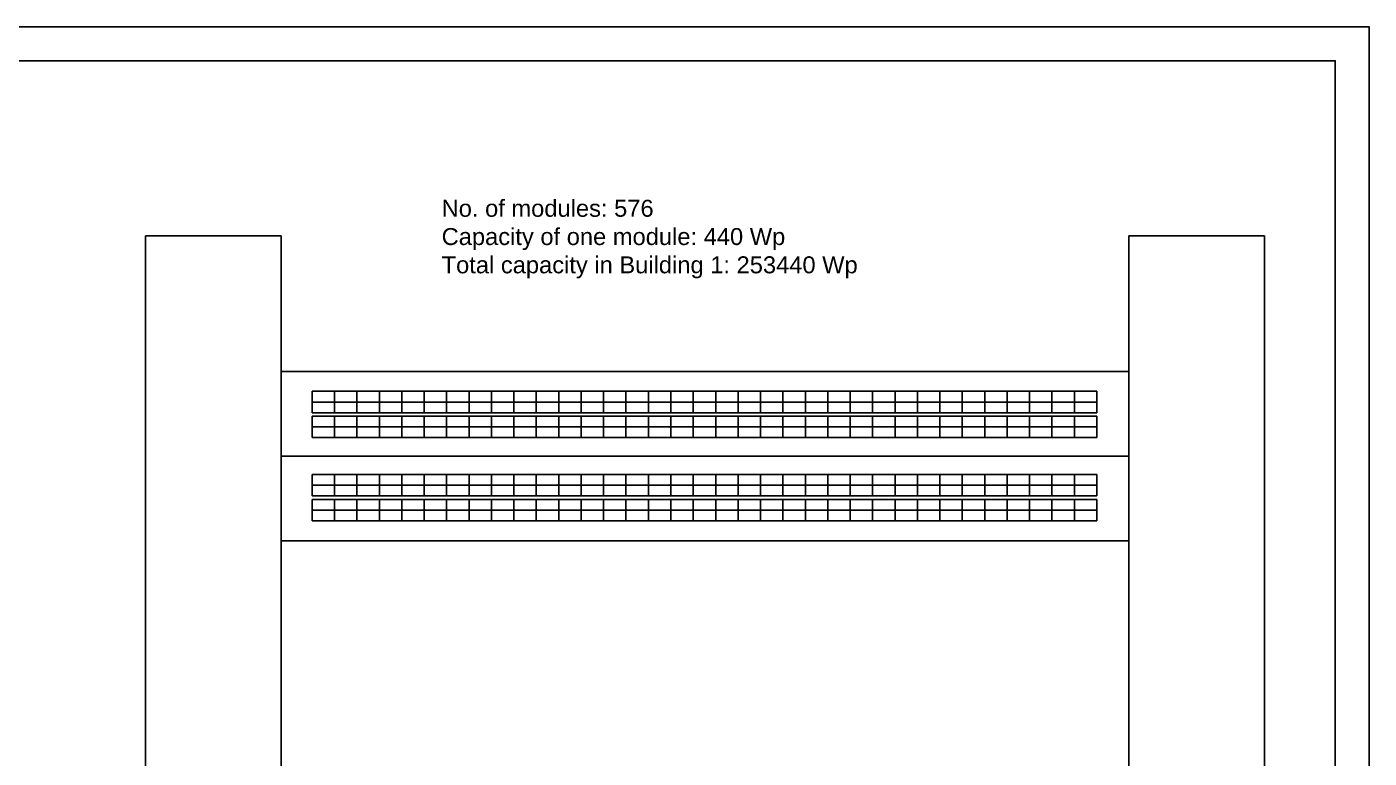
# Model space of a CAD drawing. Header units: inches. Extents: x -16 to 776, y -353 to 78.
# Drawn here: x 380.1 to 775.8, y -137.5 to 78.1 of the extents above; entities that cross this region are included whole.
import ezdxf

# ---------------------------------------------------------------- set-up
doc = ezdxf.new("R2010")
doc.units = ezdxf.units.IN
doc.header["$MEASUREMENT"] = 0
doc.styles.get("Standard").update_dxf_attribs({"font": 'arial.ttf'})

msp = doc.modelspace()

# ---------------------------------------------------------------- linework, layer by layer
for p, q in [((415.01, 16.55), (455.01, 16.55)), ((415.01, 16.55), (415.01, -221.45)), ((455.01, 16.55), (455.01, -23.45)), ((455.01, 16.55), (455.01, -221.45)), ((705.01, -23.45), (705.01, 16.55)), ((705.01, 16.55), (745.01, 16.55)), ((745.01, 16.55), (745.01, -23.45)), ((455.01, -23.45), (705.01, -23.45)), ((455.01, -23.45), (455.01, -73.45)), ((455.01, -23.45), (705.01, -23.45)), ((705.01, -48.45), (705.01, -23.45)), ((745.01, -221.45), (745.01, -23.45)), ((464.19, -32.5), (464.19, -29.34)), ((470.8, -29.34), (464.19, -29.34)), ((464.19, -29.34), (464.19, -32.5)), ((470.8, -32.5), (470.8, -29.34)), ((477.41, -29.34), (470.8, -29.34)), ((470.8, -29.34), (470.8, -32.5)), ((477.41, -32.5), (477.41, -29.34)), ((484.02, -29.34), (477.41, -29.34)), ((477.41, -29.34), (477.41, -32.5)), ((484.02, -32.5), (484.02, -29.34)), ((490.63, -29.34), (484.02, -29.34)), ((484.02, -29.34), (484.02, -32.5)), ((490.63, -32.5), (490.63, -29.34)), ((497.24, -29.34), (490.63, -29.34)), ((490.63, -29.34), (490.63, -32.5)), ((497.24, -32.5), (497.24, -29.34)), ((503.85, -29.34), (497.24, -29.34)), ((497.24, -29.34), (497.24, -32.5)), ((503.85, -32.5), (503.85, -29.34)), ((510.46, -29.34), (503.85, -29.34)), ((503.85, -29.34), (503.85, -32.5)), ((510.46, -32.5), (510.46, -29.34)), ((517.07, -29.34), (510.46, -29.34)), ((510.46, -29.34), (510.46, -32.5)), ((517.07, -32.5), (517.07, -29.34)), ((523.68, -29.34), (517.07, -29.34)), ((517.07, -29.34), (517.07, -32.5)), ((523.68, -32.5), (523.68, -29.34)), ((530.29, -29.34), (523.68, -29.34)), ((523.68, -29.34), (523.68, -32.5)), ((530.29, -32.5), (530.29, -29.34)), ((536.9, -29.34), (530.29, -29.34)), ((530.29, -29.34), (530.29, -32.5)), ((536.9, -32.5), (536.9, -29.34)), ((543.51, -29.34), (536.9, -29.34)), ((536.9, -29.34), (536.9, -32.5)), ((543.51, -32.5), (543.51, -29.34)), ((550.12, -29.34), (543.51, -29.34)), ((543.51, -29.34), (543.51, -32.5)), ((550.12, -32.5), (550.12, -29.34)), ((556.73, -29.34), (550.12, -29.34)), ((550.12, -29.34), (550.12, -32.5)), ((556.73, -32.5), (556.73, -29.34)), ((563.34, -29.34), (556.73, -29.34)), ((556.73, -29.34), (556.73, -32.5)), ((563.34, -32.5), (563.34, -29.34)), ((569.95, -29.34), (563.34, -29.34)), ((563.34, -29.34), (563.34, -32.5)), ((569.95, -32.5), (569.95, -29.34)), ((576.56, -29.34), (569.95, -29.34)), ((569.95, -29.34), (569.95, -32.5)), ((576.56, -32.5), (576.56, -29.34)), ((583.17, -29.34), (576.56, -29.34)), ((576.56, -29.34), (576.56, -32.5)), ((583.17, -32.5), (583.17, -29.34)), ((589.78, -29.34), (583.17, -29.34)), ((583.17, -29.34), (583.17, -32.5)), ((589.78, -32.5), (589.78, -29.34)), ((596.39, -29.34), (589.78, -29.34)), ((589.78, -29.34), (589.78, -32.5)), ((596.39, -32.5), (596.39, -29.34)), ((603, -29.34), (596.39, -29.34)), ((596.39, -29.34), (596.39, -32.5)), ((603, -32.5), (603, -29.34)), ((609.61, -29.34), (603, -29.34)), ((603, -29.34), (603, -32.5)), ((609.61, -32.5), (609.61, -29.34)), ((616.22, -29.34), (609.61, -29.34)), ((609.61, -29.34), (609.61, -32.5)), ((616.22, -32.5), (616.22, -29.34)), ((622.83, -29.34), (616.22, -29.34)), ((616.22, -29.34), (616.22, -32.5)), ((622.83, -32.5), (622.83, -29.34)), ((629.44, -29.34), (622.83, -29.34)), ((622.83, -29.34), (622.83, -32.5)), ((629.44, -32.5), (629.44, -29.34)), ((636.05, -29.34), (629.44, -29.34)), ((629.44, -29.34), (629.44, -32.5)), ((636.05, -32.5), (636.05, -29.34)), ((642.66, -29.34), (636.05, -29.34)), ((636.05, -29.34), (636.05, -32.5)), ((642.66, -32.5), (642.66, -29.34)), ((649.27, -29.34), (642.66, -29.34)), ((642.66, -29.34), (642.66, -32.5)), ((649.27, -32.5), (649.27, -29.34)), ((655.88, -29.34), (649.27, -29.34)), ((649.27, -29.34), (649.27, -32.5)), ((655.88, -32.5), (655.88, -29.34)), ((662.49, -29.34), (655.88, -29.34)), ((655.88, -29.34), (655.88, -32.5)), ((662.49, -32.5), (662.49, -29.34)), ((669.1, -29.34), (662.49, -29.34)), ((662.49, -29.34), (662.49, -32.5)), ((669.1, -32.5), (669.1, -29.34)), ((675.71, -29.34), (669.1, -29.34)), ((669.1, -29.34), (669.1, -32.5)), ((675.71, -32.5), (675.71, -29.34)), ((682.32, -29.34), (675.71, -29.34)), ((675.71, -29.34), (675.71, -32.5)), ((682.32, -32.5), (682.32, -29.34)), ((688.93, -29.34), (682.32, -29.34)), ((682.32, -29.34), (682.32, -32.5)), ((688.93, -32.5), (688.93, -29.34)), ((695.54, -29.34), (688.93, -29.34)), ((688.93, -29.34), (688.93, -32.5)), ((695.54, -32.5), (695.54, -29.34)), ((695.54, -29.34), (695.54, -32.5)), ((464.19, -32.5), (470.8, -32.5)), ((464.19, -35.66), (464.19, -32.5)), ((470.8, -32.5), (464.19, -32.5)), ((464.19, -32.5), (464.19, -35.66)), ((470.8, -32.5), (477.41, -32.5)), ((470.8, -35.66), (470.8, -32.5)), ((477.41, -32.5), (470.8, -32.5)), ((470.8, -32.5), (470.8, -35.66)), ((477.41, -32.5), (484.02, -32.5)), ((477.41, -35.66), (477.41, -32.5)), ((484.02, -32.5), (477.41, -32.5)), ((477.41, -32.5), (477.41, -35.66)), ((484.02, -32.5), (490.63, -32.5)), ((484.02, -35.66), (484.02, -32.5)), ((490.63, -32.5), (484.02, -32.5)), ((484.02, -32.5), (484.02, -35.66)), ((490.63, -32.5), (497.24, -32.5)), ((490.63, -35.66), (490.63, -32.5)), ((497.24, -32.5), (490.63, -32.5)), ((490.63, -32.5), (490.63, -35.66)), ((497.24, -32.5), (503.85, -32.5)), ((497.24, -35.66), (497.24, -32.5)), ((503.85, -32.5), (497.24, -32.5)), ((497.24, -32.5), (497.24, -35.66)), ((503.85, -35.66), (503.85, -32.5)), ((503.85, -32.5), (510.46, -32.5)), ((510.46, -32.5), (503.85, -32.5)), ((503.85, -32.5), (503.85, -35.66)), ((510.46, -32.5), (517.07, -32.5)), ((510.46, -35.66), (510.46, -32.5)), ((517.07, -32.5), (510.46, -32.5)), ((510.46, -32.5), (510.46, -35.66)), ((517.07, -32.5), (523.68, -32.5)), ((517.07, -35.66), (517.07, -32.5)), ((523.68, -32.5), (517.07, -32.5)), ((517.07, -32.5), (517.07, -35.66)), ((523.68, -32.5), (530.29, -32.5)), ((523.68, -35.66), (523.68, -32.5)), ((530.29, -32.5), (523.68, -32.5)), ((523.68, -32.5), (523.68, -35.66)), ((530.29, -32.5), (536.9, -32.5)), ((530.29, -35.66), (530.29, -32.5)), ((536.9, -32.5), (530.29, -32.5)), ((530.29, -32.5), (530.29, -35.66)), ((536.9, -32.5), (543.51, -32.5)), ((536.9, -35.66), (536.9, -32.5)), ((543.51, -32.5), (536.9, -32.5)), ((536.9, -32.5), (536.9, -35.66)), ((543.51, -32.5), (550.12, -32.5)), ((543.51, -35.66), (543.51, -32.5)), ((550.12, -32.5), (543.51, -32.5)), ((543.51, -32.5), (543.51, -35.66)), ((550.12, -35.66), (550.12, -32.5)), ((550.12, -32.5), (556.73, -32.5)), ((556.73, -32.5), (550.12, -32.5)), ((550.12, -32.5), (550.12, -35.66)), ((556.73, -32.5), (563.34, -32.5)), ((556.73, -35.66), (556.73, -32.5)), ((563.34, -32.5), (556.73, -32.5)), ((556.73, -32.5), (556.73, -35.66)), ((563.34, -32.5), (569.95, -32.5)), ((563.34, -35.66), (563.34, -32.5)), ((569.95, -32.5), (563.34, -32.5)), ((563.34, -32.5), (563.34, -35.66)), ((569.95, -32.5), (576.56, -32.5)), ((569.95, -35.66), (569.95, -32.5)), ((576.56, -32.5), (569.95, -32.5)), ((569.95, -32.5), (569.95, -35.66)), ((576.56, -32.5), (583.17, -32.5)), ((576.56, -35.66), (576.56, -32.5)), ((583.17, -32.5), (576.56, -32.5)), ((576.56, -32.5), (576.56, -35.66)), ((583.17, -32.5), (589.78, -32.5)), ((583.17, -35.66), (583.17, -32.5)), ((589.78, -32.5), (583.17, -32.5)), ((583.17, -32.5), (583.17, -35.66)), ((589.78, -32.5), (596.39, -32.5)), ((589.78, -35.66), (589.78, -32.5)), ((596.39, -32.5), (589.78, -32.5)), ((589.78, -32.5), (589.78, -35.66)), ((596.39, -35.66), (596.39, -32.5)), ((596.39, -32.5), (603, -32.5)), ((603, -32.5), (596.39, -32.5)), ((596.39, -32.5), (596.39, -35.66)), ((603, -32.5), (609.61, -32.5)), ((603, -35.66), (603, -32.5)), ((609.61, -32.5), (603, -32.5)), ((603, -32.5), (603, -35.66)), ((609.61, -32.5), (616.22, -32.5)), ((609.61, -35.66), (609.61, -32.5)), ((616.22, -32.5), (609.61, -32.5)), ((609.61, -32.5), (609.61, -35.66)), ((616.22, -32.5), (622.83, -32.5)), ((616.22, -35.66), (616.22, -32.5)), ((622.83, -32.5), (616.22, -32.5)), ((616.22, -32.5), (616.22, -35.66)), ((622.83, -32.5), (629.44, -32.5)), ((622.83, -35.66), (622.83, -32.5)), ((629.44, -32.5), (622.83, -32.5)), ((622.83, -32.5), (622.83, -35.66)), ((629.44, -32.5), (636.05, -32.5)), ((629.44, -35.66), (629.44, -32.5)), ((636.05, -32.5), (629.44, -32.5)), ((629.44, -32.5), (629.44, -35.66)), ((636.05, -32.5), (642.66, -32.5)), ((636.05, -35.66), (636.05, -32.5)), ((642.66, -32.5), (636.05, -32.5)), ((636.05, -32.5), (636.05, -35.66)), ((642.66, -35.66), (642.66, -32.5)), ((642.66, -32.5), (649.27, -32.5)), ((649.27, -32.5), (642.66, -32.5)), ((642.66, -32.5), (642.66, -35.66)), ((649.27, -32.5), (655.88, -32.5)), ((649.27, -35.66), (649.27, -32.5)), ((655.88, -32.5), (649.27, -32.5)), ((649.27, -32.5), (649.27, -35.66)), ((655.88, -32.5), (662.49, -32.5)), ((655.88, -35.66), (655.88, -32.5)), ((662.49, -32.5), (655.88, -32.5)), ((655.88, -32.5), (655.88, -35.66)), ((662.49, -32.5), (669.1, -32.5)), ((662.49, -35.66), (662.49, -32.5)), ((669.1, -32.5), (662.49, -32.5)), ((662.49, -32.5), (662.49, -35.66)), ((669.1, -32.5), (675.71, -32.5)), ((669.1, -35.66), (669.1, -32.5)), ((675.71, -32.5), (669.1, -32.5)), ((669.1, -32.5), (669.1, -35.66)), ((675.71, -32.5), (682.32, -32.5)), ((675.71, -35.66), (675.71, -32.5)), ((682.32, -32.5), (675.71, -32.5)), ((675.71, -32.5), (675.71, -35.66)), ((682.32, -32.5), (688.93, -32.5)), ((682.32, -35.66), (682.32, -32.5)), ((688.93, -32.5), (682.32, -32.5)), ((682.32, -32.5), (682.32, -35.66)), ((688.93, -35.66), (688.93, -32.5)), ((688.93, -32.5), (695.54, -32.5)), ((695.54, -32.5), (688.93, -32.5)), ((688.93, -32.5), (688.93, -35.66)), ((695.54, -35.66), (695.54, -32.5)), ((695.54, -32.5), (695.54, -35.66)), ((464.19, -35.66), (470.8, -35.66)), ((464.19, -39.82), (464.19, -36.66)), ((470.8, -36.66), (464.19, -36.66)), ((464.19, -36.66), (464.19, -39.82)), ((470.8, -35.66), (477.41, -35.66)), ((470.8, -39.82), (470.8, -36.66)), ((477.41, -36.66), (470.8, -36.66)), ((470.8, -36.66), (470.8, -39.82)), ((477.41, -35.66), (484.02, -35.66)), ((477.41, -39.82), (477.41, -36.66)), ((484.02, -36.66), (477.41, -36.66)), ((477.41, -36.66), (477.41, -39.82)), ((484.02, -35.66), (490.63, -35.66)), ((484.02, -39.82), (484.02, -36.66)), ((490.63, -36.66), (484.02, -36.66)), ((484.02, -36.66), (484.02, -39.82)), ((490.63, -35.66), (497.24, -35.66)), ((490.63, -39.82), (490.63, -36.66)), ((497.24, -36.66), (490.63, -36.66)), ((490.63, -36.66), (490.63, -39.82)), ((497.24, -35.66), (503.85, -35.66)), ((497.24, -39.82), (497.24, -36.66)), ((503.85, -36.66), (497.24, -36.66)), ((497.24, -36.66), (497.24, -39.82)), ((503.85, -35.66), (510.46, -35.66)), ((503.85, -39.82), (503.85, -36.66)), ((510.46, -36.66), (503.85, -36.66)), ((503.85, -36.66), (503.85, -39.82)), ((510.46, -35.66), (517.07, -35.66)), ((510.46, -39.82), (510.46, -36.66)), ((517.07, -36.66), (510.46, -36.66)), ((510.46, -36.66), (510.46, -39.82)), ((517.07, -35.66), (523.68, -35.66)), ((517.07, -39.82), (517.07, -36.66)), ((523.68, -36.66), (517.07, -36.66)), ((517.07, -36.66), (517.07, -39.82)), ((523.68, -35.66), (530.29, -35.66)), ((523.68, -39.82), (523.68, -36.66)), ((530.29, -36.66), (523.68, -36.66)), ((523.68, -36.66), (523.68, -39.82)), ((530.29, -35.66), (536.9, -35.66)), ((530.29, -39.82), (530.29, -36.66)), ((536.9, -36.66), (530.29, -36.66)), ((530.29, -36.66), (530.29, -39.82)), ((536.9, -35.66), (543.51, -35.66)), ((536.9, -39.82), (536.9, -36.66)), ((543.51, -36.66), (536.9, -36.66)), ((536.9, -36.66), (536.9, -39.82)), ((543.51, -35.66), (550.12, -35.66)), ((543.51, -39.82), (543.51, -36.66)), ((550.12, -36.66), (543.51, -36.66)), ((543.51, -36.66), (543.51, -39.82)), ((550.12, -35.66), (556.73, -35.66)), ((550.12, -39.82), (550.12, -36.66)), ((556.73, -36.66), (550.12, -36.66)), ((550.12, -36.66), (550.12, -39.82)), ((556.73, -35.66), (563.34, -35.66)), ((556.73, -39.82), (556.73, -36.66)), ((563.34, -36.66), (556.73, -36.66)), ((556.73, -36.66), (556.73, -39.82)), ((563.34, -35.66), (569.95, -35.66)), ((563.34, -39.82), (563.34, -36.66)), ((569.95, -36.66), (563.34, -36.66)), ((563.34, -36.66), (563.34, -39.82)), ((569.95, -35.66), (576.56, -35.66)), ((569.95, -39.82), (569.95, -36.66)), ((576.56, -36.66), (569.95, -36.66)), ((569.95, -36.66), (569.95, -39.82)), ((576.56, -35.66), (583.17, -35.66)), ((576.56, -39.82), (576.56, -36.66)), ((583.17, -36.66), (576.56, -36.66)), ((576.56, -36.66), (576.56, -39.82)), ((583.17, -35.66), (589.78, -35.66)), ((583.17, -39.82), (583.17, -36.66)), ((589.78, -36.66), (583.17, -36.66)), ((583.17, -36.66), (583.17, -39.82)), ((589.78, -35.66), (596.39, -35.66)), ((589.78, -39.82), (589.78, -36.66)), ((596.39, -36.66), (589.78, -36.66)), ((589.78, -36.66), (589.78, -39.82)), ((596.39, -35.66), (603, -35.66)), ((596.39, -39.82), (596.39, -36.66)), ((603, -36.66), (596.39, -36.66)), ((596.39, -36.66), (596.39, -39.82)), ((603, -35.66), (609.61, -35.66)), ((603, -39.82), (603, -36.66)), ((609.61, -36.66), (603, -36.66)), ((603, -36.66), (603, -39.82)), ((609.61, -35.66), (616.22, -35.66)), ((609.61, -39.82), (609.61, -36.66)), ((616.22, -36.66), (609.61, -36.66)), ((609.61, -36.66), (609.61, -39.82)), ((616.22, -35.66), (622.83, -35.66)), ((616.22, -39.82), (616.22, -36.66)), ((622.83, -36.66), (616.22, -36.66)), ((616.22, -36.66), (616.22, -39.82)), ((622.83, -35.66), (629.44, -35.66)), ((622.83, -39.82), (622.83, -36.66)), ((629.44, -36.66), (622.83, -36.66)), ((622.83, -36.66), (622.83, -39.82)), ((629.44, -35.66), (636.05, -35.66)), ((629.44, -39.82), (629.44, -36.66)), ((636.05, -36.66), (629.44, -36.66)), ((629.44, -36.66), (629.44, -39.82)), ((636.05, -35.66), (642.66, -35.66)), ((636.05, -39.82), (636.05, -36.66)), ((642.66, -36.66), (636.05, -36.66)), ((636.05, -36.66), (636.05, -39.82)), ((642.66, -35.66), (649.27, -35.66)), ((642.66, -39.82), (642.66, -36.66)), ((649.27, -36.66), (642.66, -36.66)), ((642.66, -36.66), (642.66, -39.82)), ((649.27, -35.66), (655.88, -35.66)), ((649.27, -39.82), (649.27, -36.66)), ((655.88, -36.66), (649.27, -36.66)), ((649.27, -36.66), (649.27, -39.82)), ((655.88, -35.66), (662.49, -35.66)), ((655.88, -39.82), (655.88, -36.66)), ((662.49, -36.66), (655.88, -36.66)), ((655.88, -36.66), (655.88, -39.82)), ((662.49, -35.66), (669.1, -35.66)), ((662.49, -39.82), (662.49, -36.66)), ((669.1, -36.66), (662.49, -36.66)), ((662.49, -36.66), (662.49, -39.82)), ((669.1, -35.66), (675.71, -35.66)), ((669.1, -39.82), (669.1, -36.66)), ((675.71, -36.66), (669.1, -36.66)), ((669.1, -36.66), (669.1, -39.82)), ((675.71, -35.66), (682.32, -35.66)), ((675.71, -39.82), (675.71, -36.66)), ((682.32, -36.66), (675.71, -36.66)), ((675.71, -36.66), (675.71, -39.82)), ((682.32, -35.66), (688.93, -35.66)), ((682.32, -39.82), (682.32, -36.66)), ((688.93, -36.66), (682.32, -36.66)), ((682.32, -36.66), (682.32, -39.82)), ((688.93, -35.66), (695.54, -35.66)), ((688.93, -39.82), (688.93, -36.66)), ((695.54, -36.66), (688.93, -36.66)), ((688.93, -36.66), (688.93, -39.82)), ((695.54, -39.82), (695.54, -36.66)), ((695.54, -36.66), (695.54, -39.82)), ((464.19, -39.82), (470.8, -39.82)), ((464.19, -42.98), (464.19, -39.82)), ((470.8, -39.82), (464.19, -39.82)), ((464.19, -39.82), (464.19, -42.98)), ((464.19, -42.98), (470.8, -42.98)), ((470.8, -39.82), (477.41, -39.82)), ((470.8, -42.98), (470.8, -39.82)), ((477.41, -39.82), (470.8, -39.82)), ((470.8, -39.82), (470.8, -42.98)), ((470.8, -42.98), (477.41, -42.98)), ((477.41, -39.82), (484.02, -39.82)), ((477.41, -42.98), (477.41, -39.82)), ((484.02, -39.82), (477.41, -39.82)), ((477.41, -39.82), (477.41, -42.98)), ((477.41, -42.98), (484.02, -42.98)), ((484.02, -39.82), (490.63, -39.82)), ((484.02, -42.98), (484.02, -39.82)), ((490.63, -39.82), (484.02, -39.82)), ((484.02, -39.82), (484.02, -42.98)), ((484.02, -42.98), (490.63, -42.98)), ((490.63, -39.82), (497.24, -39.82)), ((490.63, -42.98), (490.63, -39.82)), ((497.24, -39.82), (490.63, -39.82)), ((490.63, -39.82), (490.63, -42.98)), ((490.63, -42.98), (497.24, -42.98)), ((497.24, -39.82), (503.85, -39.82)), ((497.24, -42.98), (497.24, -39.82)), ((503.85, -39.82), (497.24, -39.82)), ((497.24, -39.82), (497.24, -42.98)), ((497.24, -42.98), (503.85, -42.98)), ((503.85, -42.98), (503.85, -39.82)), ((503.85, -39.82), (510.46, -39.82)), ((510.46, -39.82), (503.85, -39.82)), ((503.85, -39.82), (503.85, -42.98)), ((503.85, -42.98), (510.46, -42.98)), ((510.46, -39.82), (517.07, -39.82)), ((510.46, -42.98), (510.46, -39.82)), ((517.07, -39.82), (510.46, -39.82)), ((510.46, -39.82), (510.46, -42.98)), ((510.46, -42.98), (517.07, -42.98)), ((517.07, -39.82), (523.68, -39.82)), ((517.07, -42.98), (517.07, -39.82)), ((523.68, -39.82), (517.07, -39.82)), ((517.07, -39.82), (517.07, -42.98)), ((517.07, -42.98), (523.68, -42.98)), ((523.68, -39.82), (530.29, -39.82)), ((523.68, -42.98), (523.68, -39.82)), ((530.29, -39.82), (523.68, -39.82)), ((523.68, -39.82), (523.68, -42.98)), ((523.68, -42.98), (530.29, -42.98)), ((530.29, -39.82), (536.9, -39.82)), ((530.29, -42.98), (530.29, -39.82)), ((536.9, -39.82), (530.29, -39.82)), ((530.29, -39.82), (530.29, -42.98)), ((530.29, -42.98), (536.9, -42.98)), ((536.9, -39.82), (543.51, -39.82)), ((536.9, -42.98), (536.9, -39.82)), ((543.51, -39.82), (536.9, -39.82)), ((536.9, -39.82), (536.9, -42.98)), ((536.9, -42.98), (543.51, -42.98)), ((543.51, -39.82), (550.12, -39.82)), ((543.51, -42.98), (543.51, -39.82)), ((550.12, -39.82), (543.51, -39.82)), ((543.51, -39.82), (543.51, -42.98)), ((543.51, -42.98), (550.12, -42.98)), ((550.12, -42.98), (550.12, -39.82)), ((550.12, -39.82), (556.73, -39.82)), ((556.73, -39.82), (550.12, -39.82)), ((550.12, -39.82), (550.12, -42.98)), ((550.12, -42.98), (556.73, -42.98)), ((556.73, -39.82), (563.34, -39.82)), ((556.73, -42.98), (556.73, -39.82)), ((563.34, -39.82), (556.73, -39.82)), ((556.73, -39.82), (556.73, -42.98)), ((556.73, -42.98), (563.34, -42.98)), ((563.34, -39.82), (569.95, -39.82)), ((563.34, -42.98), (563.34, -39.82)), ((569.95, -39.82), (563.34, -39.82)), ((563.34, -39.82), (563.34, -42.98)), ((563.34, -42.98), (569.95, -42.98)), ((569.95, -39.82), (576.56, -39.82)), ((569.95, -42.98), (569.95, -39.82)), ((576.56, -39.82), (569.95, -39.82)), ((569.95, -39.82), (569.95, -42.98)), ((569.95, -42.98), (576.56, -42.98)), ((576.56, -39.82), (583.17, -39.82)), ((576.56, -42.98), (576.56, -39.82)), ((583.17, -39.82), (576.56, -39.82)), ((576.56, -39.82), (576.56, -42.98)), ((576.56, -42.98), (583.17, -42.98)), ((583.17, -39.82), (589.78, -39.82)), ((583.17, -42.98), (583.17, -39.82)), ((589.78, -39.82), (583.17, -39.82)), ((583.17, -39.82), (583.17, -42.98)), ((583.17, -42.98), (589.78, -42.98)), ((589.78, -39.82), (596.39, -39.82)), ((589.78, -42.98), (589.78, -39.82)), ((596.39, -39.82), (589.78, -39.82)), ((589.78, -39.82), (589.78, -42.98)), ((589.78, -42.98), (596.39, -42.98)), ((596.39, -42.98), (596.39, -39.82)), ((596.39, -39.82), (603, -39.82)), ((603, -39.82), (596.39, -39.82)), ((596.39, -39.82), (596.39, -42.98)), ((596.39, -42.98), (603, -42.98)), ((603, -39.82), (609.61, -39.82)), ((603, -42.98), (603, -39.82)), ((609.61, -39.82), (603, -39.82)), ((603, -39.82), (603, -42.98)), ((603, -42.98), (609.61, -42.98)), ((609.61, -39.82), (616.22, -39.82)), ((609.61, -42.98), (609.61, -39.82)), ((616.22, -39.82), (609.61, -39.82)), ((609.61, -39.82), (609.61, -42.98)), ((609.61, -42.98), (616.22, -42.98)), ((616.22, -39.82), (622.83, -39.82)), ((616.22, -42.98), (616.22, -39.82)), ((622.83, -39.82), (616.22, -39.82)), ((616.22, -39.82), (616.22, -42.98)), ((616.22, -42.98), (622.83, -42.98)), ((622.83, -39.82), (629.44, -39.82)), ((622.83, -42.98), (622.83, -39.82)), ((629.44, -39.82), (622.83, -39.82)), ((622.83, -39.82), (622.83, -42.98)), ((622.83, -42.98), (629.44, -42.98)), ((629.44, -39.82), (636.05, -39.82)), ((629.44, -42.98), (629.44, -39.82)), ((636.05, -39.82), (629.44, -39.82)), ((629.44, -39.82), (629.44, -42.98)), ((629.44, -42.98), (636.05, -42.98)), ((636.05, -39.82), (642.66, -39.82)), ((636.05, -42.98), (636.05, -39.82)), ((642.66, -39.82), (636.05, -39.82)), ((636.05, -39.82), (636.05, -42.98)), ((636.05, -42.98), (642.66, -42.98)), ((642.66, -42.98), (642.66, -39.82)), ((642.66, -39.82), (649.27, -39.82)), ((649.27, -39.82), (642.66, -39.82)), ((642.66, -39.82), (642.66, -42.98)), ((642.66, -42.98), (649.27, -42.98)), ((649.27, -39.82), (655.88, -39.82)), ((649.27, -42.98), (649.27, -39.82)), ((655.88, -39.82), (649.27, -39.82)), ((649.27, -39.82), (649.27, -42.98)), ((649.27, -42.98), (655.88, -42.98)), ((655.88, -39.82), (662.49, -39.82)), ((655.88, -42.98), (655.88, -39.82)), ((662.49, -39.82), (655.88, -39.82)), ((655.88, -39.82), (655.88, -42.98)), ((655.88, -42.98), (662.49, -42.98)), ((662.49, -39.82), (669.1, -39.82)), ((662.49, -42.98), (662.49, -39.82)), ((669.1, -39.82), (662.49, -39.82)), ((662.49, -39.82), (662.49, -42.98)), ((662.49, -42.98), (669.1, -42.98)), ((669.1, -39.82), (675.71, -39.82)), ((669.1, -42.98), (669.1, -39.82)), ((675.71, -39.82), (669.1, -39.82)), ((669.1, -39.82), (669.1, -42.98)), ((669.1, -42.98), (675.71, -42.98)), ((675.71, -39.82), (682.32, -39.82)), ((675.71, -42.98), (675.71, -39.82)), ((682.32, -39.82), (675.71, -39.82)), ((675.71, -39.82), (675.71, -42.98)), ((675.71, -42.98), (682.32, -42.98)), ((682.32, -39.82), (688.93, -39.82)), ((682.32, -42.98), (682.32, -39.82)), ((688.93, -39.82), (682.32, -39.82)), ((682.32, -39.82), (682.32, -42.98)), ((682.32, -42.98), (688.93, -42.98)), ((688.93, -42.98), (688.93, -39.82)), ((688.93, -39.82), (695.54, -39.82)), ((695.54, -39.82), (688.93, -39.82)), ((688.93, -39.82), (688.93, -42.98)), ((688.93, -42.98), (695.54, -42.98)), ((695.54, -42.98), (695.54, -39.82)), ((695.54, -39.82), (695.54, -42.98)), ((705.01, -48.45), (455.01, -48.45)), ((705.01, -73.45), (705.01, -48.45)), ((464.19, -57.04), (464.19, -53.88)), ((470.8, -53.88), (464.19, -53.88)), ((464.19, -53.88), (464.19, -57.04)), ((470.8, -57.04), (470.8, -53.88)), ((477.41, -53.88), (470.8, -53.88)), ((470.8, -53.88), (470.8, -57.04)), ((477.41, -57.04), (477.41, -53.88)), ((484.02, -53.88), (477.41, -53.88)), ((477.41, -53.88), (477.41, -57.04)), ((484.02, -57.04), (484.02, -53.88)), ((490.63, -53.88), (484.02, -53.88)), ((484.02, -53.88), (484.02, -57.04)), ((490.63, -57.04), (490.63, -53.88)), ((497.24, -53.88), (490.63, -53.88)), ((490.63, -53.88), (490.63, -57.04)), ((497.24, -57.04), (497.24, -53.88)), ((503.85, -53.88), (497.24, -53.88)), ((497.24, -53.88), (497.24, -57.04)), ((503.85, -57.04), (503.85, -53.88)), ((510.46, -53.88), (503.85, -53.88)), ((503.85, -53.88), (503.85, -57.04)), ((510.46, -57.04), (510.46, -53.88)), ((517.07, -53.88), (510.46, -53.88)), ((510.46, -53.88), (510.46, -57.04)), ((517.07, -57.04), (517.07, -53.88)), ((523.68, -53.88), (517.07, -53.88)), ((517.07, -53.88), (517.07, -57.04)), ((523.68, -57.04), (523.68, -53.88)), ((530.29, -53.88), (523.68, -53.88)), ((523.68, -53.88), (523.68, -57.04)), ((530.29, -57.04), (530.29, -53.88)), ((536.9, -53.88), (530.29, -53.88)), ((530.29, -53.88), (530.29, -57.04)), ((536.9, -57.04), (536.9, -53.88)), ((543.51, -53.88), (536.9, -53.88)), ((536.9, -53.88), (536.9, -57.04)), ((543.51, -57.04), (543.51, -53.88)), ((550.12, -53.88), (543.51, -53.88)), ((543.51, -53.88), (543.51, -57.04)), ((550.12, -57.04), (550.12, -53.88)), ((556.73, -53.88), (550.12, -53.88)), ((550.12, -53.88), (550.12, -57.04)), ((556.73, -57.04), (556.73, -53.88)), ((563.34, -53.88), (556.73, -53.88)), ((556.73, -53.88), (556.73, -57.04)), ((563.34, -57.04), (563.34, -53.88)), ((569.95, -53.88), (563.34, -53.88)), ((563.34, -53.88), (563.34, -57.04)), ((569.95, -57.04), (569.95, -53.88)), ((576.56, -53.88), (569.95, -53.88)), ((569.95, -53.88), (569.95, -57.04)), ((576.56, -57.04), (576.56, -53.88)), ((583.17, -53.88), (576.56, -53.88)), ((576.56, -53.88), (576.56, -57.04)), ((583.17, -57.04), (583.17, -53.88)), ((589.78, -53.88), (583.17, -53.88)), ((583.17, -53.88), (583.17, -57.04)), ((589.78, -57.04), (589.78, -53.88)), ((596.39, -53.88), (589.78, -53.88)), ((589.78, -53.88), (589.78, -57.04)), ((596.39, -57.04), (596.39, -53.88)), ((603, -53.88), (596.39, -53.88)), ((596.39, -53.88), (596.39, -57.04)), ((603, -57.04), (603, -53.88)), ((609.61, -53.88), (603, -53.88)), ((603, -53.88), (603, -57.04)), ((609.61, -57.04), (609.61, -53.88)), ((616.22, -53.88), (609.61, -53.88)), ((609.61, -53.88), (609.61, -57.04)), ((616.22, -57.04), (616.22, -53.88)), ((622.83, -53.88), (616.22, -53.88)), ((616.22, -53.88), (616.22, -57.04)), ((622.83, -57.04), (622.83, -53.88)), ((629.44, -53.88), (622.83, -53.88)), ((622.83, -53.88), (622.83, -57.04)), ((629.44, -57.04), (629.44, -53.88)), ((636.05, -53.88), (629.44, -53.88)), ((629.44, -53.88), (629.44, -57.04)), ((636.05, -57.04), (636.05, -53.88)), ((642.66, -53.88), (636.05, -53.88)), ((636.05, -53.88), (636.05, -57.04)), ((642.66, -57.04), (642.66, -53.88)), ((649.27, -53.88), (642.66, -53.88)), ((642.66, -53.88), (642.66, -57.04)), ((649.27, -57.04), (649.27, -53.88)), ((655.88, -53.88), (649.27, -53.88)), ((649.27, -53.88), (649.27, -57.04)), ((655.88, -57.04), (655.88, -53.88)), ((662.49, -53.88), (655.88, -53.88)), ((655.88, -53.88), (655.88, -57.04)), ((662.49, -57.04), (662.49, -53.88)), ((669.1, -53.88), (662.49, -53.88)), ((662.49, -53.88), (662.49, -57.04)), ((669.1, -57.04), (669.1, -53.88)), ((675.71, -53.88), (669.1, -53.88)), ((669.1, -53.88), (669.1, -57.04)), ((675.71, -57.04), (675.71, -53.88)), ((682.32, -53.88), (675.71, -53.88)), ((675.71, -53.88), (675.71, -57.04)), ((682.32, -57.04), (682.32, -53.88)), ((688.93, -53.88), (682.32, -53.88)), ((682.32, -53.88), (682.32, -57.04)), ((688.93, -57.04), (688.93, -53.88)), ((695.54, -53.88), (688.93, -53.88)), ((688.93, -53.88), (688.93, -57.04)), ((695.54, -57.04), (695.54, -53.88)), ((695.54, -53.88), (695.54, -57.04)), ((464.19, -57.04), (470.8, -57.04)), ((464.19, -60.2), (464.19, -57.04)), ((470.8, -57.04), (464.19, -57.04)), ((464.19, -57.04), (464.19, -60.2)), ((470.8, -57.04), (477.41, -57.04)), ((470.8, -60.2), (470.8, -57.04)), ((477.41, -57.04), (470.8, -57.04)), ((470.8, -57.04), (470.8, -60.2)), ((477.41, -57.04), (484.02, -57.04)), ((477.41, -60.2), (477.41, -57.04)), ((484.02, -57.04), (477.41, -57.04)), ((477.41, -57.04), (477.41, -60.2)), ((484.02, -57.04), (490.63, -57.04)), ((484.02, -60.2), (484.02, -57.04)), ((490.63, -57.04), (484.02, -57.04)), ((484.02, -57.04), (484.02, -60.2)), ((490.63, -57.04), (497.24, -57.04)), ((490.63, -60.2), (490.63, -57.04)), ((497.24, -57.04), (490.63, -57.04)), ((490.63, -57.04), (490.63, -60.2)), ((497.24, -57.04), (503.85, -57.04)), ((497.24, -60.2), (497.24, -57.04)), ((503.85, -57.04), (497.24, -57.04)), ((497.24, -57.04), (497.24, -60.2)), ((503.85, -60.2), (503.85, -57.04)), ((503.85, -57.04), (510.46, -57.04)), ((510.46, -57.04), (503.85, -57.04)), ((503.85, -57.04), (503.85, -60.2)), ((510.46, -57.04), (517.07, -57.04)), ((510.46, -60.2), (510.46, -57.04)), ((517.07, -57.04), (510.46, -57.04)), ((510.46, -57.04), (510.46, -60.2)), ((517.07, -57.04), (523.68, -57.04)), ((517.07, -60.2), (517.07, -57.04)), ((523.68, -57.04), (517.07, -57.04)), ((517.07, -57.04), (517.07, -60.2)), ((523.68, -57.04), (530.29, -57.04)), ((523.68, -60.2), (523.68, -57.04)), ((530.29, -57.04), (523.68, -57.04)), ((523.68, -57.04), (523.68, -60.2)), ((530.29, -57.04), (536.9, -57.04)), ((530.29, -60.2), (530.29, -57.04)), ((536.9, -57.04), (530.29, -57.04)), ((530.29, -57.04), (530.29, -60.2)), ((536.9, -57.04), (543.51, -57.04)), ((536.9, -60.2), (536.9, -57.04)), ((543.51, -57.04), (536.9, -57.04)), ((536.9, -57.04), (536.9, -60.2)), ((543.51, -57.04), (550.12, -57.04)), ((543.51, -60.2), (543.51, -57.04)), ((550.12, -57.04), (543.51, -57.04)), ((543.51, -57.04), (543.51, -60.2)), ((550.12, -60.2), (550.12, -57.04)), ((550.12, -57.04), (556.73, -57.04)), ((556.73, -57.04), (550.12, -57.04)), ((550.12, -57.04), (550.12, -60.2)), ((556.73, -57.04), (563.34, -57.04)), ((556.73, -60.2), (556.73, -57.04)), ((563.34, -57.04), (556.73, -57.04)), ((556.73, -57.04), (556.73, -60.2)), ((563.34, -57.04), (569.95, -57.04)), ((563.34, -60.2), (563.34, -57.04)), ((569.95, -57.04), (563.34, -57.04)), ((563.34, -57.04), (563.34, -60.2)), ((569.95, -57.04), (576.56, -57.04)), ((569.95, -60.2), (569.95, -57.04)), ((576.56, -57.04), (569.95, -57.04)), ((569.95, -57.04), (569.95, -60.2)), ((576.56, -57.04), (583.17, -57.04)), ((576.56, -60.2), (576.56, -57.04)), ((583.17, -57.04), (576.56, -57.04)), ((576.56, -57.04), (576.56, -60.2)), ((583.17, -57.04), (589.78, -57.04)), ((583.17, -60.2), (583.17, -57.04)), ((589.78, -57.04), (583.17, -57.04)), ((583.17, -57.04), (583.17, -60.2)), ((589.78, -57.04), (596.39, -57.04)), ((589.78, -60.2), (589.78, -57.04)), ((596.39, -57.04), (589.78, -57.04)), ((589.78, -57.04), (589.78, -60.2)), ((596.39, -60.2), (596.39, -57.04)), ((596.39, -57.04), (603, -57.04)), ((603, -57.04), (596.39, -57.04)), ((596.39, -57.04), (596.39, -60.2)), ((603, -57.04), (609.61, -57.04)), ((603, -60.2), (603, -57.04)), ((609.61, -57.04), (603, -57.04)), ((603, -57.04), (603, -60.2)), ((609.61, -57.04), (616.22, -57.04)), ((609.61, -60.2), (609.61, -57.04)), ((616.22, -57.04), (609.61, -57.04)), ((609.61, -57.04), (609.61, -60.2)), ((616.22, -57.04), (622.83, -57.04)), ((616.22, -60.2), (616.22, -57.04)), ((622.83, -57.04), (616.22, -57.04)), ((616.22, -57.04), (616.22, -60.2)), ((622.83, -57.04), (629.44, -57.04)), ((622.83, -60.2), (622.83, -57.04)), ((629.44, -57.04), (622.83, -57.04)), ((622.83, -57.04), (622.83, -60.2)), ((629.44, -57.04), (636.05, -57.04)), ((629.44, -60.2), (629.44, -57.04)), ((636.05, -57.04), (629.44, -57.04)), ((629.44, -57.04), (629.44, -60.2)), ((636.05, -57.04), (642.66, -57.04)), ((636.05, -60.2), (636.05, -57.04)), ((642.66, -57.04), (636.05, -57.04)), ((636.05, -57.04), (636.05, -60.2)), ((642.66, -60.2), (642.66, -57.04)), ((642.66, -57.04), (649.27, -57.04)), ((649.27, -57.04), (642.66, -57.04)), ((642.66, -57.04), (642.66, -60.2)), ((649.27, -57.04), (655.88, -57.04)), ((649.27, -60.2), (649.27, -57.04)), ((655.88, -57.04), (649.27, -57.04)), ((649.27, -57.04), (649.27, -60.2)), ((655.88, -57.04), (662.49, -57.04)), ((655.88, -60.2), (655.88, -57.04)), ((662.49, -57.04), (655.88, -57.04)), ((655.88, -57.04), (655.88, -60.2)), ((662.49, -57.04), (669.1, -57.04)), ((662.49, -60.2), (662.49, -57.04)), ((669.1, -57.04), (662.49, -57.04)), ((662.49, -57.04), (662.49, -60.2)), ((669.1, -57.04), (675.71, -57.04)), ((669.1, -60.2), (669.1, -57.04)), ((675.71, -57.04), (669.1, -57.04)), ((669.1, -57.04), (669.1, -60.2)), ((675.71, -57.04), (682.32, -57.04)), ((675.71, -60.2), (675.71, -57.04)), ((682.32, -57.04), (675.71, -57.04)), ((675.71, -57.04), (675.71, -60.2)), ((682.32, -57.04), (688.93, -57.04)), ((682.32, -60.2), (682.32, -57.04)), ((688.93, -57.04), (682.32, -57.04)), ((682.32, -57.04), (682.32, -60.2)), ((688.93, -60.2), (688.93, -57.04)), ((688.93, -57.04), (695.54, -57.04)), ((695.54, -57.04), (688.93, -57.04)), ((688.93, -57.04), (688.93, -60.2)), ((695.54, -60.2), (695.54, -57.04)), ((695.54, -57.04), (695.54, -60.2)), ((464.19, -60.2), (470.8, -60.2)), ((464.19, -64.36), (464.19, -61.2)), ((470.8, -61.2), (464.19, -61.2)), ((464.19, -61.2), (464.19, -64.36)), ((470.8, -60.2), (477.41, -60.2)), ((470.8, -64.36), (470.8, -61.2)), ((477.41, -61.2), (470.8, -61.2)), ((470.8, -61.2), (470.8, -64.36)), ((477.41, -60.2), (484.02, -60.2)), ((477.41, -64.36), (477.41, -61.2)), ((484.02, -61.2), (477.41, -61.2)), ((477.41, -61.2), (477.41, -64.36)), ((484.02, -60.2), (490.63, -60.2)), ((484.02, -64.36), (484.02, -61.2)), ((490.63, -61.2), (484.02, -61.2)), ((484.02, -61.2), (484.02, -64.36)), ((490.63, -60.2), (497.24, -60.2)), ((490.63, -64.36), (490.63, -61.2)), ((497.24, -61.2), (490.63, -61.2)), ((490.63, -61.2), (490.63, -64.36)), ((497.24, -60.2), (503.85, -60.2)), ((497.24, -64.36), (497.24, -61.2)), ((503.85, -61.2), (497.24, -61.2)), ((497.24, -61.2), (497.24, -64.36)), ((503.85, -60.2), (510.46, -60.2)), ((503.85, -64.36), (503.85, -61.2)), ((510.46, -61.2), (503.85, -61.2)), ((503.85, -61.2), (503.85, -64.36)), ((510.46, -60.2), (517.07, -60.2)), ((510.46, -64.36), (510.46, -61.2)), ((517.07, -61.2), (510.46, -61.2)), ((510.46, -61.2), (510.46, -64.36)), ((517.07, -60.2), (523.68, -60.2)), ((517.07, -64.36), (517.07, -61.2)), ((523.68, -61.2), (517.07, -61.2)), ((517.07, -61.2), (517.07, -64.36)), ((523.68, -60.2), (530.29, -60.2)), ((523.68, -64.36), (523.68, -61.2)), ((530.29, -61.2), (523.68, -61.2)), ((523.68, -61.2), (523.68, -64.36)), ((530.29, -60.2), (536.9, -60.2)), ((530.29, -64.36), (530.29, -61.2)), ((536.9, -61.2), (530.29, -61.2)), ((530.29, -61.2), (530.29, -64.36)), ((536.9, -60.2), (543.51, -60.2)), ((536.9, -64.36), (536.9, -61.2)), ((543.51, -61.2), (536.9, -61.2)), ((536.9, -61.2), (536.9, -64.36)), ((543.51, -60.2), (550.12, -60.2)), ((543.51, -64.36), (543.51, -61.2)), ((550.12, -61.2), (543.51, -61.2)), ((543.51, -61.2), (543.51, -64.36)), ((550.12, -60.2), (556.73, -60.2)), ((550.12, -64.36), (550.12, -61.2)), ((556.73, -61.2), (550.12, -61.2)), ((550.12, -61.2), (550.12, -64.36)), ((556.73, -60.2), (563.34, -60.2)), ((556.73, -64.36), (556.73, -61.2)), ((563.34, -61.2), (556.73, -61.2)), ((556.73, -61.2), (556.73, -64.36)), ((563.34, -60.2), (569.95, -60.2)), ((563.34, -64.36), (563.34, -61.2)), ((569.95, -61.2), (563.34, -61.2)), ((563.34, -61.2), (563.34, -64.36)), ((569.95, -60.2), (576.56, -60.2)), ((569.95, -64.36), (569.95, -61.2)), ((576.56, -61.2), (569.95, -61.2)), ((569.95, -61.2), (569.95, -64.36)), ((576.56, -60.2), (583.17, -60.2)), ((576.56, -64.36), (576.56, -61.2)), ((583.17, -61.2), (576.56, -61.2)), ((576.56, -61.2), (576.56, -64.36)), ((583.17, -60.2), (589.78, -60.2)), ((583.17, -64.36), (583.17, -61.2)), ((589.78, -61.2), (583.17, -61.2)), ((583.17, -61.2), (583.17, -64.36)), ((589.78, -60.2), (596.39, -60.2)), ((589.78, -64.36), (589.78, -61.2)), ((596.39, -61.2), (589.78, -61.2)), ((589.78, -61.2), (589.78, -64.36)), ((596.39, -60.2), (603, -60.2)), ((596.39, -64.36), (596.39, -61.2)), ((603, -61.2), (596.39, -61.2)), ((596.39, -61.2), (596.39, -64.36)), ((603, -60.2), (609.61, -60.2)), ((603, -64.36), (603, -61.2)), ((609.61, -61.2), (603, -61.2)), ((603, -61.2), (603, -64.36)), ((609.61, -60.2), (616.22, -60.2)), ((609.61, -64.36), (609.61, -61.2)), ((616.22, -61.2), (609.61, -61.2)), ((609.61, -61.2), (609.61, -64.36)), ((616.22, -60.2), (622.83, -60.2)), ((616.22, -64.36), (616.22, -61.2)), ((622.83, -61.2), (616.22, -61.2)), ((616.22, -61.2), (616.22, -64.36)), ((622.83, -60.2), (629.44, -60.2)), ((622.83, -64.36), (622.83, -61.2)), ((629.44, -61.2), (622.83, -61.2)), ((622.83, -61.2), (622.83, -64.36)), ((629.44, -60.2), (636.05, -60.2)), ((629.44, -64.36), (629.44, -61.2)), ((636.05, -61.2), (629.44, -61.2)), ((629.44, -61.2), (629.44, -64.36)), ((636.05, -60.2), (642.66, -60.2)), ((636.05, -64.36), (636.05, -61.2)), ((642.66, -61.2), (636.05, -61.2)), ((636.05, -61.2), (636.05, -64.36)), ((642.66, -60.2), (649.27, -60.2)), ((642.66, -64.36), (642.66, -61.2)), ((649.27, -61.2), (642.66, -61.2)), ((642.66, -61.2), (642.66, -64.36)), ((649.27, -60.2), (655.88, -60.2)), ((649.27, -64.36), (649.27, -61.2)), ((655.88, -61.2), (649.27, -61.2)), ((649.27, -61.2), (649.27, -64.36)), ((655.88, -60.2), (662.49, -60.2)), ((655.88, -64.36), (655.88, -61.2)), ((662.49, -61.2), (655.88, -61.2)), ((655.88, -61.2), (655.88, -64.36)), ((662.49, -60.2), (669.1, -60.2)), ((662.49, -64.36), (662.49, -61.2)), ((669.1, -61.2), (662.49, -61.2)), ((662.49, -61.2), (662.49, -64.36)), ((669.1, -60.2), (675.71, -60.2)), ((669.1, -64.36), (669.1, -61.2)), ((675.71, -61.2), (669.1, -61.2)), ((669.1, -61.2), (669.1, -64.36)), ((675.71, -60.2), (682.32, -60.2)), ((675.71, -64.36), (675.71, -61.2)), ((682.32, -61.2), (675.71, -61.2)), ((675.71, -61.2), (675.71, -64.36)), ((682.32, -60.2), (688.93, -60.2)), ((682.32, -64.36), (682.32, -61.2)), ((688.93, -61.2), (682.32, -61.2)), ((682.32, -61.2), (682.32, -64.36)), ((688.93, -60.2), (695.54, -60.2)), ((688.93, -64.36), (688.93, -61.2)), ((695.54, -61.2), (688.93, -61.2)), ((688.93, -61.2), (688.93, -64.36)), ((695.54, -64.36), (695.54, -61.2)), ((695.54, -61.2), (695.54, -64.36)), ((464.19, -64.36), (470.8, -64.36)), ((464.19, -67.52), (464.19, -64.36)), ((470.8, -64.36), (464.19, -64.36)), ((464.19, -64.36), (464.19, -67.52)), ((470.8, -64.36), (477.41, -64.36)), ((470.8, -67.52), (470.8, -64.36)), ((477.41, -64.36), (470.8, -64.36)), ((470.8, -64.36), (470.8, -67.52)), ((477.41, -64.36), (484.02, -64.36)), ((477.41, -67.52), (477.41, -64.36)), ((484.02, -64.36), (477.41, -64.36)), ((477.41, -64.36), (477.41, -67.52)), ((484.02, -64.36), (490.63, -64.36)), ((484.02, -67.52), (484.02, -64.36)), ((490.63, -64.36), (484.02, -64.36)), ((484.02, -64.36), (484.02, -67.52)), ((490.63, -64.36), (497.24, -64.36)), ((490.63, -67.52), (490.63, -64.36)), ((497.24, -64.36), (490.63, -64.36)), ((490.63, -64.36), (490.63, -67.52)), ((497.24, -64.36), (503.85, -64.36)), ((497.24, -67.52), (497.24, -64.36)), ((503.85, -64.36), (497.24, -64.36)), ((497.24, -64.36), (497.24, -67.52)), ((503.85, -67.52), (503.85, -64.36)), ((503.85, -64.36), (510.46, -64.36)), ((510.46, -64.36), (503.85, -64.36)), ((503.85, -64.36), (503.85, -67.52)), ((510.46, -64.36), (517.07, -64.36)), ((510.46, -67.52), (510.46, -64.36)), ((517.07, -64.36), (510.46, -64.36)), ((510.46, -64.36), (510.46, -67.52)), ((517.07, -64.36), (523.68, -64.36)), ((517.07, -67.52), (517.07, -64.36)), ((523.68, -64.36), (517.07, -64.36)), ((517.07, -64.36), (517.07, -67.52)), ((523.68, -64.36), (530.29, -64.36)), ((523.68, -67.52), (523.68, -64.36)), ((530.29, -64.36), (523.68, -64.36)), ((523.68, -64.36), (523.68, -67.52)), ((530.29, -64.36), (536.9, -64.36)), ((530.29, -67.52), (530.29, -64.36)), ((536.9, -64.36), (530.29, -64.36)), ((530.29, -64.36), (530.29, -67.52)), ((536.9, -64.36), (543.51, -64.36)), ((536.9, -67.52), (536.9, -64.36)), ((543.51, -64.36), (536.9, -64.36)), ((536.9, -64.36), (536.9, -67.52)), ((543.51, -64.36), (550.12, -64.36)), ((543.51, -67.52), (543.51, -64.36)), ((550.12, -64.36), (543.51, -64.36)), ((543.51, -64.36), (543.51, -67.52)), ((550.12, -67.52), (550.12, -64.36)), ((550.12, -64.36), (556.73, -64.36)), ((556.73, -64.36), (550.12, -64.36)), ((550.12, -64.36), (550.12, -67.52)), ((556.73, -64.36), (563.34, -64.36)), ((556.73, -67.52), (556.73, -64.36)), ((563.34, -64.36), (556.73, -64.36)), ((556.73, -64.36), (556.73, -67.52)), ((563.34, -64.36), (569.95, -64.36)), ((563.34, -67.52), (563.34, -64.36)), ((569.95, -64.36), (563.34, -64.36)), ((563.34, -64.36), (563.34, -67.52)), ((569.95, -64.36), (576.56, -64.36)), ((569.95, -67.52), (569.95, -64.36)), ((576.56, -64.36), (569.95, -64.36)), ((569.95, -64.36), (569.95, -67.52)), ((576.56, -64.36), (583.17, -64.36)), ((576.56, -67.52), (576.56, -64.36)), ((583.17, -64.36), (576.56, -64.36)), ((576.56, -64.36), (576.56, -67.52)), ((583.17, -64.36), (589.78, -64.36)), ((583.17, -67.52), (583.17, -64.36)), ((589.78, -64.36), (583.17, -64.36)), ((583.17, -64.36), (583.17, -67.52)), ((589.78, -64.36), (596.39, -64.36)), ((589.78, -67.52), (589.78, -64.36)), ((596.39, -64.36), (589.78, -64.36)), ((589.78, -64.36), (589.78, -67.52)), ((596.39, -67.52), (596.39, -64.36)), ((596.39, -64.36), (603, -64.36)), ((603, -64.36), (596.39, -64.36)), ((596.39, -64.36), (596.39, -67.52)), ((603, -64.36), (609.61, -64.36)), ((603, -67.52), (603, -64.36)), ((609.61, -64.36), (603, -64.36)), ((603, -64.36), (603, -67.52)), ((609.61, -64.36), (616.22, -64.36)), ((609.61, -67.52), (609.61, -64.36)), ((616.22, -64.36), (609.61, -64.36)), ((609.61, -64.36), (609.61, -67.52)), ((616.22, -64.36), (622.83, -64.36)), ((616.22, -67.52), (616.22, -64.36)), ((622.83, -64.36), (616.22, -64.36)), ((616.22, -64.36), (616.22, -67.52)), ((622.83, -64.36), (629.44, -64.36)), ((622.83, -67.52), (622.83, -64.36)), ((629.44, -64.36), (622.83, -64.36)), ((622.83, -64.36), (622.83, -67.52)), ((629.44, -64.36), (636.05, -64.36)), ((629.44, -67.52), (629.44, -64.36)), ((636.05, -64.36), (629.44, -64.36)), ((629.44, -64.36), (629.44, -67.52)), ((636.05, -64.36), (642.66, -64.36)), ((636.05, -67.52), (636.05, -64.36)), ((642.66, -64.36), (636.05, -64.36)), ((636.05, -64.36), (636.05, -67.52)), ((642.66, -67.52), (642.66, -64.36)), ((642.66, -64.36), (649.27, -64.36)), ((649.27, -64.36), (642.66, -64.36)), ((642.66, -64.36), (642.66, -67.52)), ((649.27, -64.36), (655.88, -64.36)), ((649.27, -67.52), (649.27, -64.36)), ((655.88, -64.36), (649.27, -64.36)), ((649.27, -64.36), (649.27, -67.52)), ((655.88, -64.36), (662.49, -64.36)), ((655.88, -67.52), (655.88, -64.36)), ((662.49, -64.36), (655.88, -64.36)), ((655.88, -64.36), (655.88, -67.52)), ((662.49, -64.36), (669.1, -64.36)), ((662.49, -67.52), (662.49, -64.36)), ((669.1, -64.36), (662.49, -64.36)), ((662.49, -64.36), (662.49, -67.52)), ((669.1, -64.36), (675.71, -64.36)), ((669.1, -67.52), (669.1, -64.36)), ((675.71, -64.36), (669.1, -64.36)), ((669.1, -64.36), (669.1, -67.52)), ((675.71, -64.36), (682.32, -64.36)), ((675.71, -67.52), (675.71, -64.36)), ((682.32, -64.36), (675.71, -64.36)), ((675.71, -64.36), (675.71, -67.52)), ((682.32, -64.36), (688.93, -64.36)), ((682.32, -67.52), (682.32, -64.36)), ((688.93, -64.36), (682.32, -64.36)), ((682.32, -64.36), (682.32, -67.52)), ((688.93, -67.52), (688.93, -64.36)), ((688.93, -64.36), (695.54, -64.36)), ((695.54, -64.36), (688.93, -64.36)), ((688.93, -64.36), (688.93, -67.52)), ((695.54, -67.52), (695.54, -64.36)), ((695.54, -64.36), (695.54, -67.52)), ((464.19, -67.52), (470.8, -67.52)), ((470.8, -67.52), (477.41, -67.52)), ((477.41, -67.52), (484.02, -67.52)), ((484.02, -67.52), (490.63, -67.52)), ((490.63, -67.52), (497.24, -67.52)), ((497.24, -67.52), (503.85, -67.52)), ((503.85, -67.52), (510.46, -67.52)), ((510.46, -67.52), (517.07, -67.52)), ((517.07, -67.52), (523.68, -67.52)), ((523.68, -67.52), (530.29, -67.52)), ((530.29, -67.52), (536.9, -67.52)), ((536.9, -67.52), (543.51, -67.52)), ((543.51, -67.52), (550.12, -67.52)), ((550.12, -67.52), (556.73, -67.52)), ((556.73, -67.52), (563.34, -67.52)), ((563.34, -67.52), (569.95, -67.52)), ((569.95, -67.52), (576.56, -67.52)), ((576.56, -67.52), (583.17, -67.52)), ((583.17, -67.52), (589.78, -67.52)), ((589.78, -67.52), (596.39, -67.52)), ((596.39, -67.52), (603, -67.52)), ((603, -67.52), (609.61, -67.52)), ((609.61, -67.52), (616.22, -67.52)), ((616.22, -67.52), (622.83, -67.52)), ((622.83, -67.52), (629.44, -67.52)), ((629.44, -67.52), (636.05, -67.52)), ((636.05, -67.52), (642.66, -67.52)), ((642.66, -67.52), (649.27, -67.52)), ((649.27, -67.52), (655.88, -67.52)), ((655.88, -67.52), (662.49, -67.52)), ((662.49, -67.52), (669.1, -67.52)), ((669.1, -67.52), (675.71, -67.52)), ((675.71, -67.52), (682.32, -67.52)), ((682.32, -67.52), (688.93, -67.52)), ((688.93, -67.52), (695.54, -67.52)), ((455.01, -73.45), (705.01, -73.45)), ((705.01, -221.45), (705.01, -73.45))]:
    msp.add_line(p, q)
for points in [[(-15.7, 78.13), (775.85, 78.13), (775.85, -353.11), (-15.7, -353.11)], [(-5.7, 68.13), (765.85, 68.13), (765.85, -343.11), (-5.7, -343.11)]]:
    msp.add_lwpolyline(points, close=True)

# ---------------------------------------------------------------- texts
at = {"insert": (502.37, 27.13), "char_height": 5, "attachment_point": 1}
msp.add_mtext_dynamic_manual_height_columns('No. of modules: 576\\PCapacity of one module: 440 Wp\\PTotal capacity in Building 1: 253440 Wp', width=154.6668, gutter_width=1, heights=[0], dxfattribs=at)

doc.saveas('drawing.dxf')
